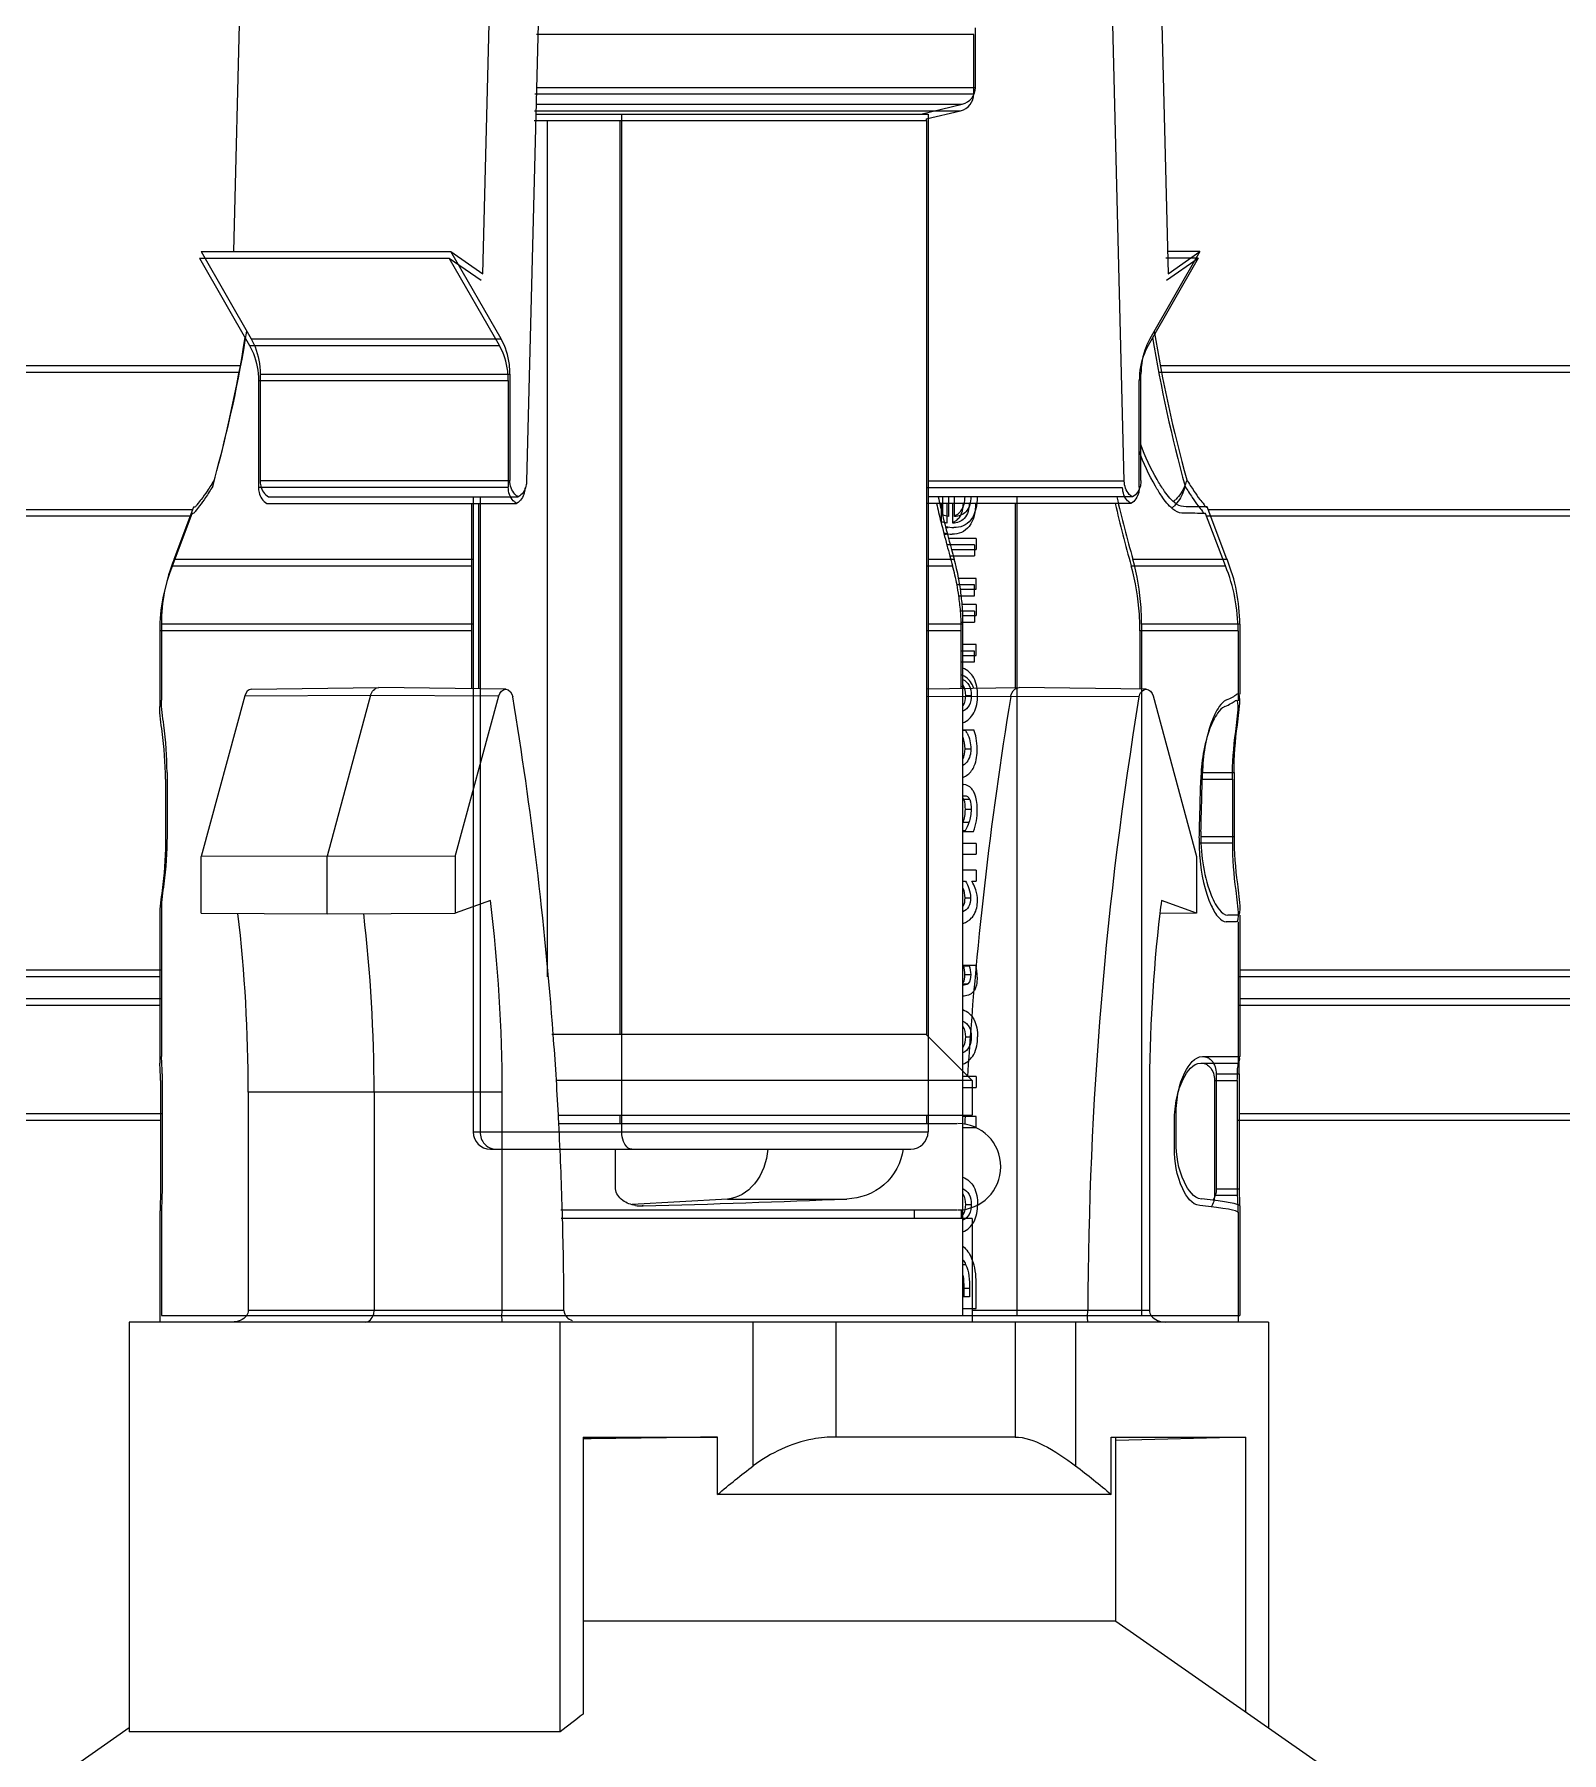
# Model space of a CAD drawing. Header units: millimetres. Extents: x 10297564 to 11610295, y -9287743 to -8409454.
# Drawn here: x 10536256 to 10536789, y -9103235 to -9102636 of the extents above; entities that cross this region are included whole.
import ezdxf

# ---------------------------------------------------------------- set-up
doc = ezdxf.new("R2010")
doc.units = ezdxf.units.MM
doc.header["$LTSCALE"] = 100
doc.layers.add('-0', color=7, linetype='Continuous')

# ---------------------------------------------------------------- blocks, each defined once
blk = doc.blocks.new('인버터 외형도')
at = {"layer": '-0', "linetype": 'Continuous'}
for p, q in [((125391.33, 34207.48), (125388.87, 34109.5)), ((125454.07, 34103.7), (125456.69, 34207.48)), ((125469.55, 34207.48), (125465.56, 34049.4)), ((125621.94, 34049.4), (125617.95, 34207.48)), ((125630.82, 34207.48), (125633.43, 34103.7)), ((125582.58, 34166.33), (125468.12, 34166.33)), ((125582.57, 34150.74), (125582.57, 34166.33)), ((125583.01, 34152.45), (125583.01, 34168.05)), ((125468.16, 34152.45), (125583.01, 34152.45)), ((125467.73, 34150.74), (125582.57, 34150.74)), ((125468.05, 34148.06), (125579.54, 34148.06)), ((125568.71, 34145.47), (125579.54, 34148.06)), ((125467.55, 34143.76), (125570.16, 34143.76)), ((125467.62, 34146.34), (125579.11, 34146.34)), ((125467.99, 34145.47), (125570.59, 34145.47)), ((125470.94, 34143.76), (125470.94, 33919.73)), ((125490.04, 33904.61), (125490.04, 34143.76)), ((125490.39, 34143.76), (125490.39, 33904.61)), ((125490.48, 33879.11), (125490.48, 34145.47)), ((125570.08, 34144.19), (125579.11, 34146.34)), ((125570.08, 34144.19), (125570.08, 34143.76)), ((125570.16, 34143.76), (125570.16, 33904.61)), ((125570.59, 34145.47), (125570.59, 33879.11)), ((125379.97, 34107.78), (125445.33, 34107.78)), ((125379.97, 34107.78), (125393.08, 34084.92)), ((125380.41, 34109.5), (125445.76, 34109.5)), ((125380.41, 34109.5), (125393.51, 34086.63)), ((125445.33, 34107.78), (125453.64, 34101.98)), ((125458.43, 34084.92), (125445.33, 34107.78)), ((125445.76, 34109.5), (125454.07, 34103.7)), ((125458.87, 34086.63), (125445.76, 34109.5)), ((125641.31, 34107.78), (125628.2, 34084.92)), ((125641.74, 34109.5), (125628.64, 34086.63)), ((125641.31, 34107.78), (125632.85, 34107.78)), ((125633, 34101.98), (125641.31, 34107.78)), ((125641.74, 34109.5), (125633.28, 34109.5)), ((125633.43, 34103.7), (125641.74, 34109.5)), ((125393.08, 34084.92), (125458.43, 34084.92)), ((125393.51, 34086.63), (125458.87, 34086.63)), ((125390.72, 34079.56), (124867.59, 34079.56)), ((125842.19, 34079.56), (125631.43, 34079.56)), ((125390.29, 34077.84), (124867.16, 34077.84)), ((125395.41, 34075.73), (125460.76, 34075.73)), ((125395.41, 34075.73), (125395.41, 34047.84)), ((125395.84, 34077.44), (125461.19, 34077.44)), ((125395.84, 34077.44), (125395.84, 34049.55)), ((125460.76, 34075.73), (125460.76, 34047.84)), ((125461.19, 34077.44), (125461.19, 34049.55)), ((125625.87, 34047.84), (125625.87, 34075.73)), ((125626.31, 34049.55), (125626.31, 34077.44)), ((125841.75, 34077.84), (125631, 34077.84)), ((125395.84, 34049.55), (125461.19, 34049.55)), ((125621.94, 34049.4), (125570.59, 34049.4)), ((125395.41, 34047.84), (125460.76, 34047.84)), ((125397.59, 34043.61), (125462.95, 34043.61)), ((125398.03, 34045.32), (125463.38, 34045.32)), ((125451.12, 34043.61), (125451.12, 33995.08)), ((125451.56, 34045.32), (125451.56, 33879.11)), ((125452.94, 34043.61), (125452.94, 33995.06)), ((125452.95, 34043.61), (125452.95, 33995.06)), ((125453.39, 34045.32), (125453.39, 33879.11)), ((125621.5, 34047.68), (125570.16, 34047.68)), ((125623.69, 34043.61), (125570.16, 34043.6)), ((125624.12, 34045.32), (125570.59, 34045.32)), ((125573.99, 34043.6), (125573.99, 34038.92)), ((125574.42, 34045.32), (125574.42, 34040.64)), ((125575.5, 34043.6), (125575.5, 34038.43)), ((125575.93, 34045.32), (125575.93, 34040.15)), ((125577.09, 34038.43), (125577.09, 34043.6)), ((125577.53, 34040.15), (125577.53, 34045.32)), ((125593.37, 34043.61), (125593.37, 33995.39)), ((125593.8, 34045.32), (125593.8, 33831.08)), ((125377.8, 34040.22), (124849.62, 34040.22)), ((125378.24, 34041.94), (124850.05, 34041.94)), ((125372.89, 34027.26), (125378.08, 34040.95)), ((125373.33, 34028.98), (125378.51, 34042.66)), ((125378.25, 34040.94), (125378.08, 34040.95)), ((125378.26, 34040.94), (125378.25, 34040.94)), ((125378.68, 34042.65), (125378.52, 34042.66)), ((125378.69, 34042.65), (125378.68, 34042.65)), ((125648.39, 34027.26), (125643.2, 34040.95)), ((125829.27, 34040.22), (125643.48, 34040.22)), ((125648.82, 34028.98), (125643.64, 34042.66)), ((125829.71, 34041.94), (125643.91, 34041.94)), ((125583.22, 34034.43), (125576.05, 34034.43)), ((125583.22, 34034.43), (125583.22, 34031.57)), ((125582.78, 34032.71), (125575.62, 34032.71)), ((125576.78, 34031.57), (125583.22, 34031.57)), ((125582.78, 34032.71), (125582.78, 34029.85)), ((125372.89, 34027.26), (125451.2, 34027.26)), ((125373.33, 34028.98), (125451.56, 34028.98)), ((125570.08, 34027.26), (125577, 34027.26)), ((125570.59, 34028.98), (125577.44, 34028.98)), ((125576.34, 34029.85), (125582.78, 34029.85)), ((125623.75, 34027.26), (125648.39, 34027.26)), ((125624.19, 34028.98), (125648.82, 34028.98)), ((125582.78, 34022.26), (125578.15, 34022.26)), ((125583.22, 34023.98), (125578.59, 34023.98)), ((125579.02, 34021.13), (125583.22, 34021.13)), ((125582.78, 34019.41), (125582.78, 34022.26)), ((125583.22, 34021.13), (125583.22, 34023.98)), ((125578.58, 34019.41), (125582.78, 34019.41)), ((125583.22, 34017.12), (125579.5, 34017.12)), ((125583.22, 34017.12), (125583.22, 34014.27)), ((125451.56, 34011.95), (125369.99, 34011.95)), ((125369.99, 34011.95), (125369.99, 33992.14)), ((125579.73, 34011.95), (125570.59, 34011.95)), ((125582.78, 34015.4), (125579.07, 34015.4)), ((125579.19, 34012.55), (125582.78, 34012.55)), ((125579.63, 34014.27), (125583.22, 34014.27)), ((125579.73, 33831.08), (125579.73, 34011.95)), ((125582.78, 34015.4), (125582.78, 34012.55)), ((125652.16, 34011.95), (125626.48, 34011.95)), ((125626.48, 34011.95), (125626.48, 33831.08)), ((125652.16, 34011.95), (125652.16, 33993.64)), ((125451.2, 34010.23), (125369.56, 34010.23)), ((125369.56, 34010.23), (125369.56, 33990.42)), ((125579.29, 34010.23), (125570.08, 34010.23)), ((125579.29, 33995.2), (125579.29, 34010.23)), ((125651.72, 34010.23), (125626.04, 34010.23)), ((125626.04, 34010.23), (125626.04, 33994.99)), ((125651.72, 34010.23), (125651.72, 33991.92)), ((125582.78, 34004.96), (125579.29, 34004.96)), ((125583.22, 34006.68), (125579.73, 34006.68)), ((125579.73, 34003.82), (125583.22, 34003.82)), ((125582.78, 34002.1), (125582.78, 34004.96)), ((125583.22, 34003.82), (125583.22, 34006.68)), ((125579.29, 34002.1), (125582.78, 34002.1)), ((125393.6, 33994.97), (125426.83, 33995.4)), ((125426.83, 33995.4), (125426.87, 33995.4)), ((125460.1, 33994.97), (125426.87, 33995.4)), ((125570.08, 33995.08), (125594.41, 33995.4)), ((125594.41, 33995.4), (125594.45, 33995.4)), ((125627.68, 33994.97), (125594.45, 33995.4)), ((125391.82, 33993.27), (125380.43, 33951.18)), ((125391.82, 33993.27), (125424.75, 33993.42)), ((125424.75, 33993.42), (125413.34, 33951.26)), ((125424.75, 33993.42), (125458.28, 33993.27)), ((125446.9, 33951.18), (125458.28, 33993.27)), ((125592.25, 33993.05), (125570.08, 33992.98)), ((125580.37, 33993.34), (125581.89, 33993.34)), ((125625.8, 33992.95), (125592.25, 33993.05)), ((125629.46, 33993.27), (125640.85, 33951.18)), ((125651.26, 33992.01), (125650.97, 33991.92)), ((125651.69, 33993.73), (125651.4, 33993.64)), ((125579.73, 33984.38), (125582.58, 33984.38)), ((125579.73, 33984.21), (125580.39, 33984.21)), ((125580.39, 33984.38), (125580.39, 33984.21)), ((125580.28, 33979.33), (125581.8, 33979.33)), ((125371.05, 33971.43), (125371.05, 33954.74)), ((125371.48, 33973.15), (125371.48, 33956.46)), ((125641.96, 33971.43), (125650.23, 33971.43)), ((125642.39, 33973.15), (125650.67, 33973.15)), ((125650.23, 33971.43), (125650.23, 33954.74)), ((125650.67, 33973.15), (125650.67, 33956.46)), ((125579.73, 33970), (125579.88, 33970)), ((125581.49, 33966.08), (125579.97, 33966.08)), ((125581.87, 33963.49), (125580.36, 33963.49)), ((125581.29, 33960.08), (125579.77, 33960.08)), ((125580.34, 33957.91), (125579.73, 33957.91)), ((125579.73, 33957.76), (125582.53, 33957.76)), ((125583.22, 33954.61), (125579.73, 33954.61)), ((125580.34, 33957.91), (125580.34, 33957.76)), ((125583.22, 33954.61), (125583.22, 33951.76)), ((125641.6, 33954.74), (125650.23, 33954.74)), ((125642.03, 33956.46), (125650.67, 33956.46)), ((125413.34, 33951.26), (125380.43, 33951.18)), ((125380.43, 33936.33), (125380.43, 33951.18)), ((125446.9, 33951.18), (125413.34, 33951.26)), ((125413.34, 33936.21), (125413.34, 33951.26)), ((125446.9, 33951.18), (125446.9, 33936.33)), ((125579.73, 33951.76), (125583.22, 33951.76)), ((125640.85, 33951.18), (125640.85, 33936.33)), ((125583.22, 33947.57), (125579.73, 33947.57)), ((125579.73, 33944.72), (125580.41, 33944.72)), ((125582.06, 33944.72), (125583.22, 33944.72)), ((125582.34, 33944.23), (125582.06, 33944.72)), ((125583.22, 33947.57), (125583.22, 33944.72)), ((125580.2, 33940.33), (125581.71, 33940.33)), ((125369.56, 33935.75), (125369.56, 33897.1)), ((125369.99, 33937.47), (125369.99, 33898.82)), ((125380.43, 33936.33), (125413.34, 33936.21)), ((125413.34, 33936.21), (125446.9, 33936.33)), ((125456.08, 33939.64), (125446.9, 33936.33)), ((125640.85, 33936.33), (125631.31, 33936.29)), ((125640.85, 33936.33), (125631.66, 33939.64)), ((125651.69, 33935.84), (125649.02, 33935.84)), ((125652.16, 33935.84), (125652.16, 33898.82)), ((125651.26, 33934.12), (125648.58, 33934.12)), ((125651.72, 33934.12), (125651.72, 33897.1)), ((125579.87, 33922.75), (125583.12, 33922.75)), ((125579.87, 33922.58), (125579.87, 33922.75)), ((125579.87, 33922.58), (125581.39, 33922.58)), ((125581.39, 33922.75), (125581.39, 33922.58)), ((124793.48, 33919.83), (125369.56, 33919.83)), ((124793.91, 33921.54), (125369.99, 33921.54)), ((125579.73, 33917.9), (125581.03, 33917.9)), ((125580.25, 33920.3), (125581.76, 33920.3)), ((125651.72, 33919.83), (125821.03, 33919.83)), ((125652.16, 33921.54), (125821.46, 33921.54)), ((124790.4, 33914.02), (125369.99, 33914.02)), ((125652.16, 33914.02), (125821.46, 33914.02)), ((124789.97, 33912.3), (125369.56, 33912.3)), ((125651.72, 33912.3), (125821.03, 33912.3)), ((125570.08, 33904.61), (125472.2, 33904.61)), ((125570.08, 33904.61), (125582.12, 33892.57)), ((125580.37, 33903.98), (125581.89, 33903.98)), ((125641.94, 33897.1), (125651.72, 33897.1)), ((125642.38, 33898.82), (125652.16, 33898.82)), ((125369.76, 33892.59), (125369.76, 33862.53)), ((125370.19, 33894.31), (125370.19, 33864.24)), ((125582.12, 33892.57), (125473.2, 33892.57)), ((125583.22, 33893.61), (125579.73, 33893.61)), ((125579.73, 33890.75), (125583.22, 33890.75)), ((125582.12, 33892.57), (125582.12, 33883.54)), ((125583.22, 33893.61), (125583.22, 33890.75)), ((125645.56, 33892.59), (125651.52, 33892.59)), ((125645.56, 33892.59), (125645.56, 33862.53)), ((125646, 33894.31), (125651.96, 33894.31)), ((125646, 33894.31), (125646, 33864.24)), ((125651.52, 33892.59), (125651.52, 33862.53)), ((125651.96, 33894.31), (125651.96, 33864.24)), ((125459.2, 33889.56), (125392.74, 33889.56)), ((125392.74, 33889.56), (125392.74, 33832.37)), ((125425.64, 33889.56), (125425.64, 33832.37)), ((125459.2, 33832.37), (125459.2, 33889.56)), ((125628.54, 33889.56), (125628.54, 33832.37)), ((124775.93, 33882.2), (125369.76, 33882.2)), ((124776.37, 33883.92), (125370.19, 33883.92)), ((125473.81, 33883.54), (125582.12, 33883.54)), ((125490.04, 33881.28), (125490.04, 33883.54)), ((125570.16, 33883.54), (125570.16, 33881.28)), ((125583.22, 33883.16), (125579.73, 33883.16)), ((125583.22, 33880.31), (125583.22, 33883.16)), ((125635.08, 33874.88), (125635.08, 33882.05)), ((125635.51, 33876.59), (125635.51, 33883.77)), ((125651.52, 33882.2), (125821.23, 33882.2)), ((125651.96, 33883.92), (125821.66, 33883.92)), ((125451.56, 33879.11), (125570.59, 33879.11)), ((125473.87, 33881.28), (125578.24, 33881.28)), ((125579.73, 33880.31), (125583.22, 33880.31)), ((125456.07, 33874.59), (125566.08, 33874.59)), ((125488.85, 33864.24), (125488.85, 33874.59)), ((125646, 33864.24), (125651.96, 33864.24)), ((125369.99, 33859.74), (125369.99, 33831.08)), ((125370, 33859.74), (125369.99, 33859.73)), ((125518.08, 33861.56), (125493.14, 33860.12)), ((125496.05, 33859.73), (125495.76, 33859.73)), ((125495.76, 33859.73), (125496.05, 33859.73)), ((125518.08, 33861.56), (125549.38, 33861.56)), ((125580.37, 33860.13), (125581.89, 33860.13)), ((125645.56, 33862.53), (125651.52, 33862.53)), ((125652.15, 33859.74), (125652.16, 33859.73)), ((125652.16, 33859.74), (125652.16, 33831.08)), ((125369.56, 33858.03), (125369.56, 33858.01)), ((125369.56, 33858.02), (125369.56, 33829.36)), ((125474.54, 33858.71), (125578.24, 33858.71)), ((125582.12, 33856.45), (125474.61, 33856.45)), ((125567.07, 33856.45), (125567.07, 33858.71)), ((125582.12, 33856.45), (125582.12, 33829.36)), ((125651.72, 33858.03), (125651.72, 33858.01)), ((125651.72, 33858.02), (125651.72, 33829.36)), ((125579.73, 33844.45), (125580.43, 33844.45)), ((125579.95, 33838.22), (125581.46, 33838.22)), ((125579.95, 33838.22), (125579.95, 33835.93)), ((125581.46, 33838.22), (125581.46, 33835.93)), ((125583.22, 33832.93), (125583.22, 33838.12)), ((125425.64, 33832.37), (125392.74, 33832.37)), ((125459.2, 33832.37), (125425.64, 33832.37)), ((125475.32, 33832.37), (125459.2, 33832.37)), ((125581.46, 33835.93), (125579.73, 33835.93)), ((125579.73, 33832.93), (125583.22, 33832.93)), ((125612.42, 33832.36), (125582.12, 33832.36)), ((125628.54, 33832.37), (125612.42, 33832.37)), ((125659.69, 33829.36), (125361.59, 33829.36)), ((125361.59, 33829.36), (125361.59, 33722.14)), ((125369.99, 33831.08), (125652.16, 33831.08)), ((125474.38, 33722.14), (125474.38, 33829.36)), ((125524.88, 33791.74), (125524.88, 33829.36)), ((125546.52, 33799.27), (125546.52, 33829.36)), ((125593.35, 33829.36), (125593.35, 33799.27)), ((125609.18, 33829.36), (125609.18, 33791.74)), ((125659.69, 33829.36), (125659.69, 33723.15)), ((125480.36, 33799.27), (125515.53, 33799.27)), ((125480.36, 33799.27), (125480.36, 33726.76)), ((125515.53, 33784.22), (125515.53, 33799.27)), ((125593.35, 33799.27), (125546.52, 33799.27)), ((125618.53, 33799.27), (125653.7, 33799.27)), ((125618.53, 33784.22), (125618.53, 33799.27)), ((125619.75, 33751.12), (125619.75, 33799.07)), ((125653.7, 33799.27), (125619.76, 33798.4)), ((125653.7, 33799.27), (125653.7, 33727.34)), ((125618.53, 33784.22), (125515.53, 33784.22)), ((125619.75, 33751.12), (125480.36, 33751.12)), ((125619.75, 33751.12), (125676.73, 33711.22)), ((125361.59, 33723.15), (125344.55, 33711.22)), ((125474.38, 33722.14), (125361.59, 33722.14))]:
    blk.add_line(p, q, dxfattribs=at)
for centre, radius, start, end in [((125578.49, 34152.45), 4.51, 283.443, 0), ((125578.06, 34150.74), 4.51, 283.443, 0), ((125039.86, 34145.34), 357.02, 344.477, 350.8693), ((125982.29, 34145.34), 357.02, 189.1307, 195.523), ((125039.42, 34143.63), 357.02, 344.477, 350.8693), ((125981.86, 34143.63), 357.02, 189.1307, 195.523), ((125967.86, 34136.49), 405.83, 193.2341, 193.9247), ((125968.29, 34138.21), 405.83, 193.2341, 193.9247), ((126010.82, 34135.56), 401.93, 193.2287, 195.6317), ((126011.25, 34137.28), 401.93, 193.2287, 195.6317), ((125629.81, 34050.47), 8.09, 308.1833, 313.7541), ((125964.86, 34137.36), 402.3, 193.9243, 194.8318), ((125629.38, 34048.75), 8.09, 308.1833, 313.7541), ((125964.43, 34135.64), 402.3, 193.9243, 194.8318), ((125575.43, 34043.71), 8.16, 266.1636, 270.0392), ((125575.87, 34045.42), 8.16, 266.1636, 270.0392), ((125961.73, 34136.53), 399.05, 194.8324, 195.2537), ((125961.29, 34134.81), 399.05, 194.8324, 195.2537), ((125959.69, 34135.98), 396.94, 195.2538, 195.6373), ((125414.7, 34010.23), 45.15, 157.8404, 180), ((125415.14, 34011.95), 45.15, 157.8404, 180), ((125959.25, 34134.26), 396.94, 195.2538, 195.6373), ((125518.96, 34011.05), 60.27, 10.7342, 15.6102), ((125519.39, 34012.76), 60.27, 10.7342, 15.6102), ((125606.58, 34010.23), 45.15, 0, 22.1596), ((125607.01, 34011.95), 45.15, 0, 22.1596), ((125516.51, 34010.56), 62.77, 8.1225, 10.7534), ((125516.94, 34012.28), 62.77, 8.1225, 10.7534), ((125515.37, 34012.05), 64.36, 4.5183, 8.121), ((125514.93, 34010.34), 64.36, 4.5183, 8.121), ((125514.26, 34011.96), 65.47, 2.0211, 4.5223), ((125513.82, 34010.24), 65.47, 2.0211, 4.5223), ((125513.6, 34010.23), 65.69, 0.0005, 2.0234), ((125514.03, 34011.95), 65.69, 0.0005, 2.0234), ((124480.78, 33830.66), 994.49, 4.26683, 9.39206), ((126575.4, 33830.47), 996.5, 170.61064, 176.36571), ((126617.04, 33829.52), 1004.63, 170.63763, 179.83751), ((125573.44, 33979.75), 8.26, 26.9694, 32.7308), ((125579.88, 33966.47), 3.53, 89.9858, 92.3642), ((125691.05, 33954.74), 49.51, 178.5068, 184.1068), ((125689.41, 33954.63), 47.86, 184.1093, 184.5622), ((124988.99, 33889.6), 403.75, 359.9939, 6.6425), ((125022.48, 33889.6), 403.16, 359.9939, 6.645), ((125055.73, 33889.61), 403.46, 359.9923, 7.1227), ((126032.29, 33889.6), 403.75, 173.3575, 180.0061), ((126027.03, 33890.13), 398.46, 172.8629, 173.3459), ((124468.59, 33829.59), 1006.74, 3.07241, 4.27606), ((124466.85, 33829.49), 1008.47, 2.94451, 3.07268), ((126587.85, 33829.5), 1008.98, 176.92628, 177.0606), ((125456.07, 33879.11), 4.51, 180, 270), ((124465.11, 33829.41), 1010.22, 1.66331, 2.94423), ((125566.08, 33879.11), 4.51, 270, 0), ((125578.36, 33870), 11.29, 270, 90), ((125457.51, 33878.41), 3.82, 253.8624, 269.9331), ((125495.76, 33869.81), 10.08, 260.4811, 270.0038), ((124464.06, 33829.37), 1011.27, 1.53552, 1.66356), ((124464.08, 33829.37), 1011.25, 0.17001, 1.53558), ((126590.88, 33829.37), 1012.02, 178.34025, 178.46114), ((125913.42, 33159.88), 713.37, 127.37738, 127.9845)]:
    blk.add_arc(centre, radius, start, end, dxfattribs=at)
for centre, major_axis, ratio, start_param, end_param in [((125510.64, 33981.33), (141.08, 11.82), 0.074469, -0.229432, -0.109815), ((125511.08, 33983.04), (141.08, 11.82), 0.074469, -0.229432, -0.109815), ((125511.08, 32969.07), (105.03, 2245.68), 0.041946, -1.112951, -1.105392), ((125510.64, 32967.36), (105.03, 2245.68), 0.041946, -1.112951, -1.105392), ((125511.08, 33864.23), (141.08, 4.49), 0.028613, -1.678421, -1.296739), ((125510.64, 33862.51), (141.08, -4.49), 0.028613, 0.000911, 0.380599), ((125511.08, 33864.23), (141.08, -4.49), 0.028613, 0.000911, 0.380599), ((125510.64, 33797.79), (109.11, 1.27), 0.01297, 1.52577, 1.852745)]:
    blk.add_ellipse(centre, major_axis=major_axis, ratio=ratio, start_param=start_param, end_param=end_param, dxfattribs=at)
for points, knots in [([(125393.08, 34084.92), (125393.46, 34084.25), (125394.84, 34081.38), (125395.41, 34078.14), (125395.41, 34075.73)], [0, 0, 0, 0, 0.240977, 1, 1, 1, 1]), ([(125393.51, 34086.63), (125393.9, 34085.97), (125395.27, 34083.09), (125395.84, 34079.86), (125395.84, 34077.44)], [0, 0, 0, 0, 0.240977, 1, 1, 1, 1]), ([(125460.76, 34075.73), (125460.76, 34076.55), (125460.57, 34079.72), (125459.6, 34082.87), (125458.43, 34084.92)], [0, 0, 0, 0, 0.258385, 1, 1, 1, 1]), ([(125461.19, 34077.44), (125461.19, 34078.27), (125461, 34081.44), (125460.04, 34084.59), (125458.87, 34086.63)], [0, 0, 0, 0, 0.258385, 1, 1, 1, 1]), ([(125628.2, 34084.92), (125627.82, 34084.25), (125626.44, 34081.38), (125625.87, 34078.14), (125625.87, 34075.73)], [0, 0, 0, 0, 0.240977, 1, 1, 1, 1]), ([(125628.64, 34086.63), (125628.25, 34085.97), (125626.88, 34083.09), (125626.31, 34079.86), (125626.31, 34077.44)], [0, 0, 0, 0, 0.240977, 1, 1, 1, 1]), ([(125631.73, 34045.48), (125631.16, 34046.33), (125628.83, 34050.08), (125626.97, 34054.11), (125625.82, 34057.28)], [0, 0, 0, 0, 0.233923, 1, 1, 1, 1]), ([(125632.17, 34047.19), (125631.6, 34048.05), (125629.27, 34051.8), (125627.41, 34055.83), (125626.25, 34059)], [0, 0, 0, 0, 0.233923, 1, 1, 1, 1]), ([(125383.42, 34048.08), (125382.83, 34047.07), (125381.72, 34045.35), (125380.2, 34043.1), (125379.07, 34041.86), (125378.53, 34040.98), (125378.26, 34040.94)], [0, 0, 0, 0, 0.397888, 0.698366, 0.904767, 1, 1, 1, 1]), ([(125383.85, 34049.8), (125383.26, 34048.78), (125382.15, 34047.07), (125380.63, 34044.81), (125379.5, 34043.58), (125378.97, 34042.69), (125378.69, 34042.65)], [0, 0, 0, 0, 0.397888, 0.698366, 0.904767, 1, 1, 1, 1]), ([(125395.84, 34049.55), (125395.84, 34049.1), (125396.01, 34047.49), (125396.98, 34045.85), (125398.03, 34045.32)], [0, 0, 0, 0, 0.278211, 1, 1, 1, 1]), ([(125463.38, 34045.32), (125463.05, 34045.49), (125461.73, 34046.5), (125461.19, 34048.29), (125461.19, 34049.55)], [0, 0, 0, 0, 0.225879, 1, 1, 1, 1]), ([(125465.56, 34049.4), (125465.55, 34048.96), (125465.36, 34047.41), (125464.4, 34045.83), (125463.38, 34045.32)], [0, 0, 0, 0, 0.277927, 1, 1, 1, 1]), ([(125624.12, 34045.32), (125623.8, 34045.48), (125622.52, 34046.47), (125621.97, 34048.17), (125621.94, 34049.4)], [0, 0, 0, 0, 0.226072, 1, 1, 1, 1]), ([(125626.31, 34049.55), (125626.31, 34049.1), (125626.14, 34047.49), (125625.17, 34045.85), (125624.12, 34045.32)], [0, 0, 0, 0, 0.278211, 1, 1, 1, 1]), ([(125637.86, 34048.08), (125637.73, 34047.57), (125637.12, 34045.68), (125636.03, 34043.91), (125634.97, 34042.9)], [0, 0, 0, 0, 0.264821, 1, 1, 1, 1]), ([(125638.3, 34049.8), (125638.16, 34049.29), (125637.55, 34047.39), (125636.46, 34045.63), (125635.41, 34044.62)], [0, 0, 0, 0, 0.264821, 1, 1, 1, 1]), ([(125637.86, 34048.08), (125638.45, 34047.07), (125639.56, 34045.35), (125641.08, 34043.1), (125642.21, 34041.86), (125642.75, 34040.98), (125643.02, 34040.94)], [0, 0, 0, 0, 0.397888, 0.698366, 0.904767, 1, 1, 1, 1]), ([(125638.3, 34049.8), (125638.89, 34048.78), (125640, 34047.07), (125641.52, 34044.81), (125642.65, 34043.58), (125643.18, 34042.69), (125643.46, 34042.65)], [0, 0, 0, 0, 0.397888, 0.698366, 0.904767, 1, 1, 1, 1]), ([(125395.41, 34047.84), (125395.41, 34047.38), (125395.57, 34045.77), (125396.54, 34044.13), (125397.59, 34043.6)], [0, 0, 0, 0, 0.278211, 1, 1, 1, 1]), ([(125462.95, 34043.61), (125462.62, 34043.77), (125461.29, 34044.79), (125460.76, 34046.57), (125460.76, 34047.84)], [0, 0, 0, 0, 0.225879, 1, 1, 1, 1]), ([(125465.13, 34047.68), (125465.12, 34047.24), (125464.92, 34045.69), (125463.97, 34044.12), (125462.95, 34043.61)], [0, 0, 0, 0, 0.277927, 1, 1, 1, 1]), ([(125583.03, 34043.6), (125582.99, 34041.51), (125582.53, 34038.26), (125579.46, 34035.79), (125577.75, 34035.54), (125576.95, 34035.54)], [0, 0, 0, 0, 0.557075, 0.785654, 1, 1, 1, 1]), ([(125581.36, 34043.6), (125581.31, 34042.23), (125580.83, 34039.45), (125578.17, 34038.43), (125577.09, 34038.43)], [0, 0, 0, 0, 0.560612, 1, 1, 1, 1]), ([(125583.47, 34045.32), (125583.42, 34043.23), (125582.96, 34039.98), (125579.89, 34037.51), (125578.19, 34037.26), (125577.38, 34037.26)], [0, 0, 0, 0, 0.557075, 0.785654, 1, 1, 1, 1]), ([(125581.79, 34045.32), (125581.74, 34043.94), (125581.27, 34041.17), (125578.61, 34040.15), (125577.53, 34040.15)], [0, 0, 0, 0, 0.560612, 1, 1, 1, 1]), ([(125578.01, 34039.15), (125578.31, 34039.37), (125579.47, 34040.57), (125579.8, 34042.33), (125579.84, 34043.6)], [0, 0, 0, 0, 0.222895, 1, 1, 1, 1]), ([(125578.45, 34040.87), (125578.74, 34041.09), (125579.91, 34042.28), (125580.23, 34044.05), (125580.28, 34045.32)], [0, 0, 0, 0, 0.222895, 1, 1, 1, 1]), ([(125623.69, 34043.6), (125623.37, 34043.76), (125622.08, 34044.75), (125621.53, 34046.46), (125621.5, 34047.68)], [0, 0, 0, 0, 0.226072, 1, 1, 1, 1]), ([(125625.87, 34047.84), (125625.87, 34047.38), (125625.71, 34045.77), (125624.74, 34044.13), (125623.69, 34043.6)], [0, 0, 0, 0, 0.278211, 1, 1, 1, 1]), ([(125637.01, 34041.03), (125636.15, 34041.03), (125633.99, 34042.41), (125632.56, 34044.24), (125631.73, 34045.48)], [0, 0, 0, 0, 0.366178, 1, 1, 1, 1]), ([(125637.45, 34042.74), (125636.58, 34042.75), (125634.42, 34044.13), (125633, 34045.96), (125632.17, 34047.19)], [0, 0, 0, 0, 0.366178, 1, 1, 1, 1]), ([(125378.08, 34040.95), (125378.08, 34040.96), (125378.14, 34040.94), (125378.17, 34040.96), (125378.19, 34040.96)], [0, 0, 0, 0, 0.259295, 1, 1, 1, 1]), ([(125378.51, 34042.66), (125378.52, 34042.67), (125378.57, 34042.66), (125378.6, 34042.67), (125378.63, 34042.67)], [0, 0, 0, 0, 0.259295, 1, 1, 1, 1]), ([(125643.09, 34040.96), (125642.87, 34040.97), (125640.84, 34041), (125638.82, 34041.01), (125637.01, 34041.03)], [0, 0, 0, 0, 0.107927, 1, 1, 1, 1]), ([(125643.52, 34042.67), (125643.3, 34042.68), (125641.28, 34042.72), (125639.25, 34042.73), (125637.45, 34042.74)], [0, 0, 0, 0, 0.107927, 1, 1, 1, 1]), ([(125643.2, 34040.95), (125643.2, 34040.96), (125643.14, 34040.94), (125643.11, 34040.96), (125643.09, 34040.96)], [0, 0, 0, 0, 0.259295, 1, 1, 1, 1]), ([(125643.64, 34042.66), (125643.63, 34042.67), (125643.58, 34042.66), (125643.55, 34042.67), (125643.52, 34042.67)], [0, 0, 0, 0, 0.259295, 1, 1, 1, 1]), ([(125626.04, 34010.23), (125626.04, 34011.69), (125625.85, 34017.42), (125624.91, 34023.14), (125623.75, 34027.26)], [0, 0, 0, 0, 0.253654, 1, 1, 1, 1]), ([(125626.48, 34011.95), (125626.48, 34013.41), (125626.29, 34019.14), (125625.34, 34024.86), (125624.19, 34028.98)], [0, 0, 0, 0, 0.253654, 1, 1, 1, 1]), ([(125582.54, 33995.24), (125582.39, 33995.68), (125581.73, 33997.17), (125580.39, 33998.35), (125579.29, 33998.77)], [0, 0, 0, 0, 0.28173, 1, 1, 1, 1]), ([(125583.54, 33993.34), (125583.54, 33994.91), (125583.17, 33997.87), (125580.91, 34000.03), (125579.73, 34000.48)], [0, 0, 0, 0, 0.55283, 1, 1, 1, 1]), ([(125579.73, 33997.49), (125580.4, 33997.17), (125581.67, 33995.94), (125581.89, 33994.23), (125581.89, 33993.34)], [0, 0, 0, 0, 0.450968, 1, 1, 1, 1]), ([(125592.25, 33993.05), (125592.3, 33993.36), (125592.59, 33994.42), (125593.63, 33995.39), (125594.41, 33995.4)], [0, 0, 0, 0, 0.291438, 1, 1, 1, 1]), ([(125371.05, 33971.43), (125371.05, 33975.59), (125370.54, 33981.93), (125369.56, 33988.23), (125369.56, 33990.42)], [0, 0, 0, 0, 0.655031, 1, 1, 1, 1]), ([(125371.48, 33973.15), (125371.48, 33977.31), (125370.98, 33983.65), (125369.99, 33989.95), (125369.99, 33992.14)], [0, 0, 0, 0, 0.655031, 1, 1, 1, 1]), ([(125579.73, 33986.19), (125580.91, 33986.65), (125583.16, 33988.81), (125583.54, 33991.77), (125583.54, 33993.34)], [0, 0, 0, 0, 0.447583, 1, 1, 1, 1]), ([(125581.89, 33993.34), (125581.89, 33992.45), (125581.66, 33990.74), (125580.4, 33989.5), (125579.73, 33989.19)], [0, 0, 0, 0, 0.548555, 1, 1, 1, 1]), ([(125648.22, 33990.44), (125647.43, 33990.12), (125645.84, 33988.21), (125642.99, 33982), (125642.07, 33975.82), (125641.96, 33971.25)], [0, 0, 0, 0, 0.124184, 0.337641, 1, 1, 1, 1]), ([(125648.66, 33992.16), (125647.87, 33991.83), (125646.28, 33989.93), (125643.42, 33983.71), (125642.51, 33977.53), (125642.39, 33972.97)], [0, 0, 0, 0, 0.124184, 0.337641, 1, 1, 1, 1]), ([(125650.23, 33971.43), (125650.23, 33975.59), (125650.74, 33981.93), (125651.72, 33988.23), (125651.72, 33990.42)], [0, 0, 0, 0, 0.655031, 1, 1, 1, 1]), ([(125650.67, 33973.15), (125650.67, 33977.31), (125651.17, 33983.65), (125652.16, 33989.95), (125652.16, 33992.14)], [0, 0, 0, 0, 0.655031, 1, 1, 1, 1]), ([(125651.72, 33990.42), (125651.72, 33990.65), (125651.71, 33991.15), (125651.6, 33992.05), (125651.26, 33992.05)], [0, 0, 0, 0, 0.405084, 1, 1, 1, 1]), ([(125652.16, 33992.14), (125652.16, 33992.37), (125652.14, 33992.86), (125652.03, 33993.77), (125651.69, 33993.77)], [0, 0, 0, 0, 0.405084, 1, 1, 1, 1]), ([(125581.8, 33979.33), (125581.8, 33978.86), (125581.7, 33977.23), (125580.76, 33975.57), (125579.74, 33974.99)], [0, 0, 0, 0, 0.283736, 1, 1, 1, 1]), ([(125582.01, 33973.67), (125582.28, 33974.05), (125583.23, 33975.81), (125583.48, 33977.86), (125583.48, 33979.38)], [0, 0, 0, 0, 0.232463, 1, 1, 1, 1]), ([(125579.87, 33967.07), (125579.92, 33967.08), (125580.01, 33967.09), (125580.1, 33967.09), (125580.15, 33967.09)], [0, 0, 0, 0, 0.502339, 1, 1, 1, 1]), ([(125582.46, 33968.3), (125582.31, 33968.56), (125581.72, 33969.43), (125580.64, 33970), (125579.88, 33970)], [0, 0, 0, 0, 0.282778, 1, 1, 1, 1]), ([(125580.15, 33967.09), (125580.42, 33967.09), (125581.06, 33966.97), (125581.35, 33966.38), (125581.49, 33966.08)], [0, 0, 0, 0, 0.453145, 1, 1, 1, 1]), ([(125583.49, 33963.38), (125583.49, 33964.67), (125583.36, 33966.4), (125582.65, 33967.95), (125582.46, 33968.3)], [0, 0, 0, 0, 0.763967, 1, 1, 1, 1]), ([(125579.97, 33966.08), (125579.94, 33966.16), (125579.87, 33966.31), (125579.79, 33966.46), (125579.74, 33966.53)], [0, 0, 0, 0, 0.506582, 1, 1, 1, 1]), ([(125371.05, 33954.74), (125371.05, 33950.58), (125370.54, 33944.24), (125369.56, 33937.94), (125369.56, 33935.75)], [0, 0, 0, 0, 0.654978, 1, 1, 1, 1]), ([(125371.48, 33956.46), (125371.48, 33952.3), (125370.98, 33945.96), (125369.99, 33939.66), (125369.99, 33937.47)], [0, 0, 0, 0, 0.654978, 1, 1, 1, 1]), ([(125642, 33957.75), (125641.85, 33952.31), (125642.84, 33944.9), (125646.05, 33937.84), (125648.16, 33935.84), (125649.02, 33935.84)], [0, 0, 0, 0, 0.68377, 0.892179, 1, 1, 1, 1]), ([(125650.23, 33954.74), (125650.23, 33950.58), (125650.74, 33944.24), (125651.72, 33937.94), (125651.72, 33935.75)], [0, 0, 0, 0, 0.654978, 1, 1, 1, 1]), ([(125650.67, 33956.46), (125650.67, 33952.3), (125651.17, 33945.96), (125652.16, 33939.66), (125652.16, 33937.47)], [0, 0, 0, 0, 0.654978, 1, 1, 1, 1]), ([(125641.7, 33950.82), (125642.04, 33946.55), (125643.2, 33940.9), (125646.15, 33935.49), (125647.88, 33934.12), (125648.58, 33934.12)], [0, 0, 0, 0, 0.686032, 0.888184, 1, 1, 1, 1]), ([(125581.71, 33940.33), (125581.71, 33939.53), (125581.52, 33938), (125580.33, 33936.97), (125579.73, 33936.71)], [0, 0, 0, 0, 0.551697, 1, 1, 1, 1]), ([(125582.01, 33935.11), (125582.26, 33935.38), (125583.22, 33936.71), (125583.54, 33938.41), (125583.54, 33939.67)], [0, 0, 0, 0, 0.227572, 1, 1, 1, 1]), ([(125651.72, 33935.75), (125651.72, 33935.52), (125651.71, 33935.02), (125651.6, 33934.12), (125651.26, 33934.12)], [0, 0, 0, 0, 0.405009, 1, 1, 1, 1]), ([(125652.16, 33937.47), (125652.16, 33937.23), (125652.14, 33936.74), (125652.03, 33935.84), (125651.69, 33935.84)], [0, 0, 0, 0, 0.405009, 1, 1, 1, 1]), ([(125583.44, 33919.58), (125583.44, 33918.27), (125583.19, 33915.58), (125580.65, 33914.64), (125579.66, 33914.64)], [0, 0, 0, 0, 0.569383, 1, 1, 1, 1]), ([(125579.73, 33911.12), (125580.91, 33910.67), (125583.17, 33908.51), (125583.54, 33905.55), (125583.54, 33903.98)], [0, 0, 0, 0, 0.44717, 1, 1, 1, 1]), ([(125579.73, 33908.12), (125580.4, 33907.81), (125581.67, 33906.58), (125581.89, 33904.87), (125581.89, 33903.98)], [0, 0, 0, 0, 0.450968, 1, 1, 1, 1]), ([(125579.73, 33896.83), (125580.91, 33897.29), (125583.16, 33899.45), (125583.54, 33902.41), (125583.54, 33903.98)], [0, 0, 0, 0, 0.447583, 1, 1, 1, 1]), ([(125581.89, 33903.98), (125581.89, 33903.08), (125581.66, 33901.38), (125580.4, 33900.14), (125579.73, 33899.82)], [0, 0, 0, 0, 0.548555, 1, 1, 1, 1]), ([(125369.76, 33892.59), (125369.76, 33893.28), (125369.69, 33894.4), (125369.73, 33895.95), (125369.49, 33896.55), (125369.64, 33897.1), (125369.56, 33897.1)], [0, 0, 0, 0, 0.461539, 0.771443, 0.943831, 1, 1, 1, 1]), ([(125370.19, 33894.31), (125370.19, 33895), (125370.13, 33896.12), (125370.17, 33897.67), (125369.93, 33898.27), (125370.08, 33898.82), (125369.99, 33898.82)], [0, 0, 0, 0, 0.461539, 0.771443, 0.943831, 1, 1, 1, 1]), ([(125635.08, 33882.05), (125635.08, 33884.06), (125635.49, 33887.88), (125637.08, 33893.16), (125639.88, 33897.1), (125641.94, 33897.1)], [0, 0, 0, 0, 0.346497, 0.644803, 1, 1, 1, 1]), ([(125635.51, 33883.77), (125635.51, 33885.78), (125635.92, 33889.6), (125637.52, 33894.88), (125640.32, 33898.82), (125642.38, 33898.82)], [0, 0, 0, 0, 0.346497, 0.644803, 1, 1, 1, 1]), ([(125643.5, 33896.75), (125643.82, 33896.58), (125645.06, 33895.54), (125645.56, 33893.82), (125645.56, 33892.59)], [0, 0, 0, 0, 0.226903, 1, 1, 1, 1]), ([(125643.94, 33898.47), (125644.25, 33898.3), (125645.5, 33897.26), (125646, 33895.54), (125646, 33894.31)], [0, 0, 0, 0, 0.226903, 1, 1, 1, 1]), ([(125651.52, 33892.59), (125651.52, 33893.28), (125651.59, 33894.4), (125651.55, 33895.95), (125651.79, 33896.55), (125651.64, 33897.1), (125651.72, 33897.1)], [0, 0, 0, 0, 0.461539, 0.771443, 0.943831, 1, 1, 1, 1]), ([(125651.96, 33894.31), (125651.96, 33895), (125652.02, 33896.12), (125651.98, 33897.67), (125652.22, 33898.27), (125652.07, 33898.82), (125652.16, 33898.82)], [0, 0, 0, 0, 0.461539, 0.771443, 0.943831, 1, 1, 1, 1]), ([(125491.24, 33875.91), (125491.12, 33876.13), (125490.65, 33877.13), (125490.48, 33878.26), (125490.48, 33879.11)], [0, 0, 0, 0, 0.227425, 1, 1, 1, 1]), ([(125493.07, 33874.59), (125492.9, 33874.59), (125492.12, 33874.73), (125491.54, 33875.39), (125491.24, 33875.91)], [0, 0, 0, 0, 0.218453, 1, 1, 1, 1]), ([(125528.69, 33874.62), (125528.37, 33871.37), (125526.47, 33865.35), (125520.77, 33861.71), (125518.08, 33861.56)], [0, 0, 0, 0, 0.547558, 1, 1, 1, 1]), ([(125564.07, 33874.64), (125563.61, 33871.14), (125560.03, 33864.26), (125552.84, 33861.7), (125549.38, 33861.56)], [0, 0, 0, 0, 0.505338, 1, 1, 1, 1]), ([(125641.68, 33859.84), (125639.61, 33860.06), (125635.79, 33865.83), (125635.08, 33871.25), (125635.08, 33874.88)], [0, 0, 0, 0, 0.363854, 1, 1, 1, 1]), ([(125642.11, 33861.56), (125640.05, 33861.77), (125636.22, 33867.55), (125635.51, 33872.97), (125635.51, 33876.59)], [0, 0, 0, 0, 0.363854, 1, 1, 1, 1]), ([(125370.19, 33864.24), (125370.19, 33863.1), (125370.04, 33861.61), (125370.1, 33860.07), (125369.99, 33859.73)], [0, 0, 0, 0, 0.762308, 1, 1, 1, 1]), ([(125494.09, 33859.87), (125492.89, 33860.07), (125490.57, 33860.8), (125488.85, 33863.06), (125488.85, 33864.24)], [0, 0, 0, 0, 0.50589, 1, 1, 1, 1]), ([(125579.73, 33867.27), (125580.91, 33866.82), (125583.17, 33864.66), (125583.54, 33861.7), (125583.54, 33860.13)], [0, 0, 0, 0, 0.44717, 1, 1, 1, 1]), ([(125579.73, 33864.28), (125580.4, 33863.96), (125581.67, 33862.73), (125581.89, 33861.02), (125581.89, 33860.13)], [0, 0, 0, 0, 0.450968, 1, 1, 1, 1]), ([(125651.96, 33864.24), (125651.96, 33863.1), (125652.11, 33861.61), (125652.05, 33860.07), (125652.16, 33859.73)], [0, 0, 0, 0, 0.762308, 1, 1, 1, 1]), ([(125369.76, 33862.53), (125369.76, 33861.38), (125369.6, 33859.89), (125369.66, 33858.36), (125369.56, 33858.01)], [0, 0, 0, 0, 0.762308, 1, 1, 1, 1]), ([(125579.73, 33852.98), (125580.91, 33853.44), (125583.16, 33855.61), (125583.54, 33858.56), (125583.54, 33860.13)], [0, 0, 0, 0, 0.447583, 1, 1, 1, 1]), ([(125581.89, 33860.13), (125581.89, 33859.24), (125581.66, 33857.53), (125580.4, 33856.29), (125579.73, 33855.98)], [0, 0, 0, 0, 0.548555, 1, 1, 1, 1]), ([(125651.52, 33862.53), (125651.52, 33861.38), (125651.68, 33859.89), (125651.62, 33858.36), (125651.72, 33858.01)], [0, 0, 0, 0, 0.762308, 1, 1, 1, 1]), ([(125583.22, 33838.12), (125583.22, 33840.18), (125583.16, 33842.95), (125582.26, 33845.52), (125582, 33846.12)], [0, 0, 0, 0, 0.759337, 1, 1, 1, 1]), ([(125392.74, 33832.37), (125392.74, 33831.9), (125392.05, 33830.04), (125389.88, 33829.36), (125388.51, 33829.36)], [0, 0, 0, 0, 0.255203, 1, 1, 1, 1]), ([(125423.41, 33829.36), (125424.33, 33829.36), (125425.51, 33830.7), (125425.64, 33831.99), (125425.64, 33832.37)], [0, 0, 0, 0, 0.70473, 1, 1, 1, 1]), ([(125458.99, 33829.36), (125459.23, 33829.36), (125458.94, 33830.96), (125459.2, 33831.6), (125459.2, 33832.37)], [0, 0, 0, 0, 0.2388, 1, 1, 1, 1]), ([(125612.21, 33829.36), (125612.45, 33829.36), (125612.16, 33830.96), (125612.42, 33831.6), (125612.42, 33832.37)], [0, 0, 0, 0, 0.238781, 1, 1, 1, 1]), ([(125628.54, 33832.37), (125628.54, 33831.9), (125629.23, 33830.04), (125631.4, 33829.36), (125632.77, 33829.36)], [0, 0, 0, 0, 0.255203, 1, 1, 1, 1]), ([(125546.52, 33799.27), (125544.48, 33799.27), (125536.76, 33798.59), (125529.42, 33795.15), (125524.88, 33791.74)], [0, 0, 0, 0, 0.264807, 1, 1, 1, 1]), ([(125593.35, 33799.27), (125595.9, 33799.27), (125601.67, 33797.09), (125606.5, 33793.76), (125609.18, 33791.74)], [0, 0, 0, 0, 0.431555, 1, 1, 1, 1])]:
    blk.add_open_spline(points, degree=3, knots=knots, dxfattribs=at)
for points in [[(125575.5, 34038.43), (125575, 34038.49), (125574.49, 34038.63), (125574.04, 34038.88)], [(125575.93, 34040.15), (125575.43, 34040.21), (125574.92, 34040.35), (125574.48, 34040.6)], [(125577.1, 34038.67), (125577.42, 34038.79), (125577.74, 34038.95), (125578.01, 34039.15)], [(125577.53, 34040.39), (125577.86, 34040.5), (125578.17, 34040.67), (125578.45, 34040.87)], [(125574.81, 34035.86), (125575.49, 34035.64), (125576.23, 34035.54), (125576.95, 34035.54)], [(125575.24, 34037.57), (125575.93, 34037.35), (125576.66, 34037.26), (125577.38, 34037.26)], [(125393.6, 33994.97), (125392.78, 33994.96), (125392.03, 33994.06), (125391.82, 33993.27)], [(125424.75, 33993.42), (125425, 33994.34), (125425.87, 33995.39), (125426.83, 33995.4)], [(125458.28, 33993.27), (125458.5, 33994.07), (125459.27, 33994.98), (125460.1, 33994.97)], [(125460.1, 33994.97), (125461.01, 33994.95), (125461.8, 33993.85), (125461.95, 33992.95)], [(125579.3, 33995.77), (125579.6, 33995.62), (125579.89, 33995.44), (125580.14, 33995.21)], [(125579.74, 33996.1), (125580.21, 33995.28), (125580.37, 33994.28), (125580.37, 33993.34)], [(125625.8, 33992.95), (125625.95, 33993.86), (125626.76, 33994.98), (125627.68, 33994.97)], [(125627.68, 33994.97), (125628.5, 33994.96), (125629.25, 33994.06), (125629.46, 33993.27)], [(125580.37, 33993.34), (125580.37, 33992.4), (125580.21, 33991.4), (125579.74, 33990.59)], [(125580.28, 33979.33), (125580.28, 33980.37), (125580.1, 33981.43), (125579.75, 33982.41)], [(125580.8, 33983.49), (125581.45, 33982.22), (125581.8, 33980.75), (125581.8, 33979.33)], [(125583.18, 33982.16), (125583.06, 33982.92), (125582.82, 33983.65), (125582.58, 33984.38)], [(125583.48, 33979.38), (125583.48, 33980.31), (125583.37, 33981.25), (125583.18, 33982.16)], [(125579.74, 33976.63), (125580.14, 33977.46), (125580.28, 33978.41), (125580.28, 33979.33)], [(125579.73, 33971.89), (125580.63, 33972.23), (125581.46, 33972.88), (125582.01, 33973.67)], [(125579.77, 33960.08), (125580.14, 33961.17), (125580.36, 33962.33), (125580.36, 33963.49)], [(125580.36, 33963.49), (125580.36, 33964.36), (125580.35, 33965.29), (125579.97, 33966.08)], [(125581.87, 33963.49), (125581.87, 33962.33), (125581.65, 33961.17), (125581.29, 33960.08)], [(125581.49, 33966.08), (125581.87, 33965.29), (125581.87, 33964.36), (125581.87, 33963.49)], [(125582.53, 33957.76), (125583.17, 33959.55), (125583.49, 33961.48), (125583.49, 33963.38)], [(125581.29, 33960.08), (125581.04, 33959.33), (125580.72, 33958.6), (125580.34, 33957.91)], [(125580.41, 33944.72), (125580.77, 33944.12), (125581.06, 33943.49), (125581.28, 33942.83)], [(125579.73, 33942.92), (125580.02, 33942.09), (125580.2, 33941.21), (125580.2, 33940.33)], [(125580.2, 33940.33), (125580.2, 33939.57), (125580.09, 33938.77), (125579.74, 33938.09)], [(125581.28, 33942.83), (125581.55, 33942.03), (125581.71, 33941.17), (125581.71, 33940.33)], [(125583.13, 33942.43), (125582.94, 33943.06), (125582.65, 33943.65), (125582.34, 33944.23)], [(125583.54, 33939.67), (125583.54, 33940.6), (125583.42, 33941.55), (125583.13, 33942.43)], [(125579.73, 33933.7), (125580.58, 33933.97), (125581.41, 33934.46), (125582.01, 33935.11)], [(125580.25, 33920.3), (125580.25, 33921.07), (125580.09, 33921.84), (125579.87, 33922.58)], [(125581.39, 33922.58), (125581.61, 33921.84), (125581.76, 33921.07), (125581.76, 33920.3)], [(125583.44, 33919.58), (125583.44, 33920.64), (125583.31, 33921.7), (125583.12, 33922.75)], [(125579.73, 33918.09), (125580.22, 33918.66), (125580.25, 33919.54), (125580.25, 33920.3)], [(125581.03, 33917.9), (125580.67, 33917.63), (125580.18, 33917.53), (125579.73, 33917.51)], [(125581.76, 33920.3), (125581.76, 33919.46), (125581.72, 33918.38), (125581.03, 33917.9)], [(125579.74, 33906.74), (125580.21, 33905.92), (125580.37, 33904.92), (125580.37, 33903.98)], [(125580.37, 33903.98), (125580.37, 33903.04), (125580.21, 33902.04), (125579.74, 33901.23)], [(125642.21, 33897.1), (125642.66, 33897.1), (125643.11, 33896.97), (125643.5, 33896.75)], [(125642.64, 33898.82), (125643.09, 33898.82), (125643.55, 33898.69), (125643.94, 33898.47)], [(125453.39, 33879.11), (125453.39, 33877.97), (125453.82, 33876.75), (125454.59, 33875.91)], [(125454.59, 33875.91), (125455.08, 33875.37), (125455.74, 33874.95), (125456.45, 33874.74)], [(125646, 33864.24), (125646, 33863.18), (125645.71, 33862.05), (125645.1, 33861.17)], [(125579.74, 33862.89), (125580.21, 33862.07), (125580.37, 33861.07), (125580.37, 33860.13)], [(125580.37, 33860.13), (125580.37, 33859.19), (125580.21, 33858.19), (125579.74, 33857.38)], [(125645.56, 33862.53), (125645.56, 33861.46), (125645.27, 33860.33), (125644.67, 33859.46)], [(125579.75, 33849.14), (125580.72, 33848.34), (125581.48, 33847.26), (125582, 33846.12)], [(125579.76, 33845.59), (125580.02, 33845.24), (125580.24, 33844.85), (125580.43, 33844.45)], [(125579.74, 33841.62), (125579.91, 33840.49), (125579.95, 33839.35), (125579.95, 33838.22)], [(125580.43, 33844.45), (125581.35, 33842.56), (125581.46, 33840.32), (125581.46, 33838.22)], [(125475.32, 33832.37), (125475.33, 33831.75), (125475.63, 33831.12), (125476.06, 33830.67)], [(125476.06, 33830.67), (125476.45, 33830.27), (125476.96, 33829.96), (125477.48, 33829.75)], [(125515.53, 33784.22), (125518.58, 33786.82), (125521.69, 33789.34), (125524.88, 33791.74)], [(125609.18, 33791.74), (125612.38, 33789.34), (125615.49, 33786.82), (125618.53, 33784.22)]]:
    blk.add_open_spline(points, degree=3, dxfattribs=at)

msp = doc.modelspace()

# ---------------------------------------------------------------- block references
at = {"xscale": 1.333333333333333, "yscale": 1.333333333333333, "zscale": 1.333333333333333}
msp.add_blockref('인버터 외형도', (10369140.57, -9148190.99), dxfattribs=at)

doc.saveas('drawing.dxf')
